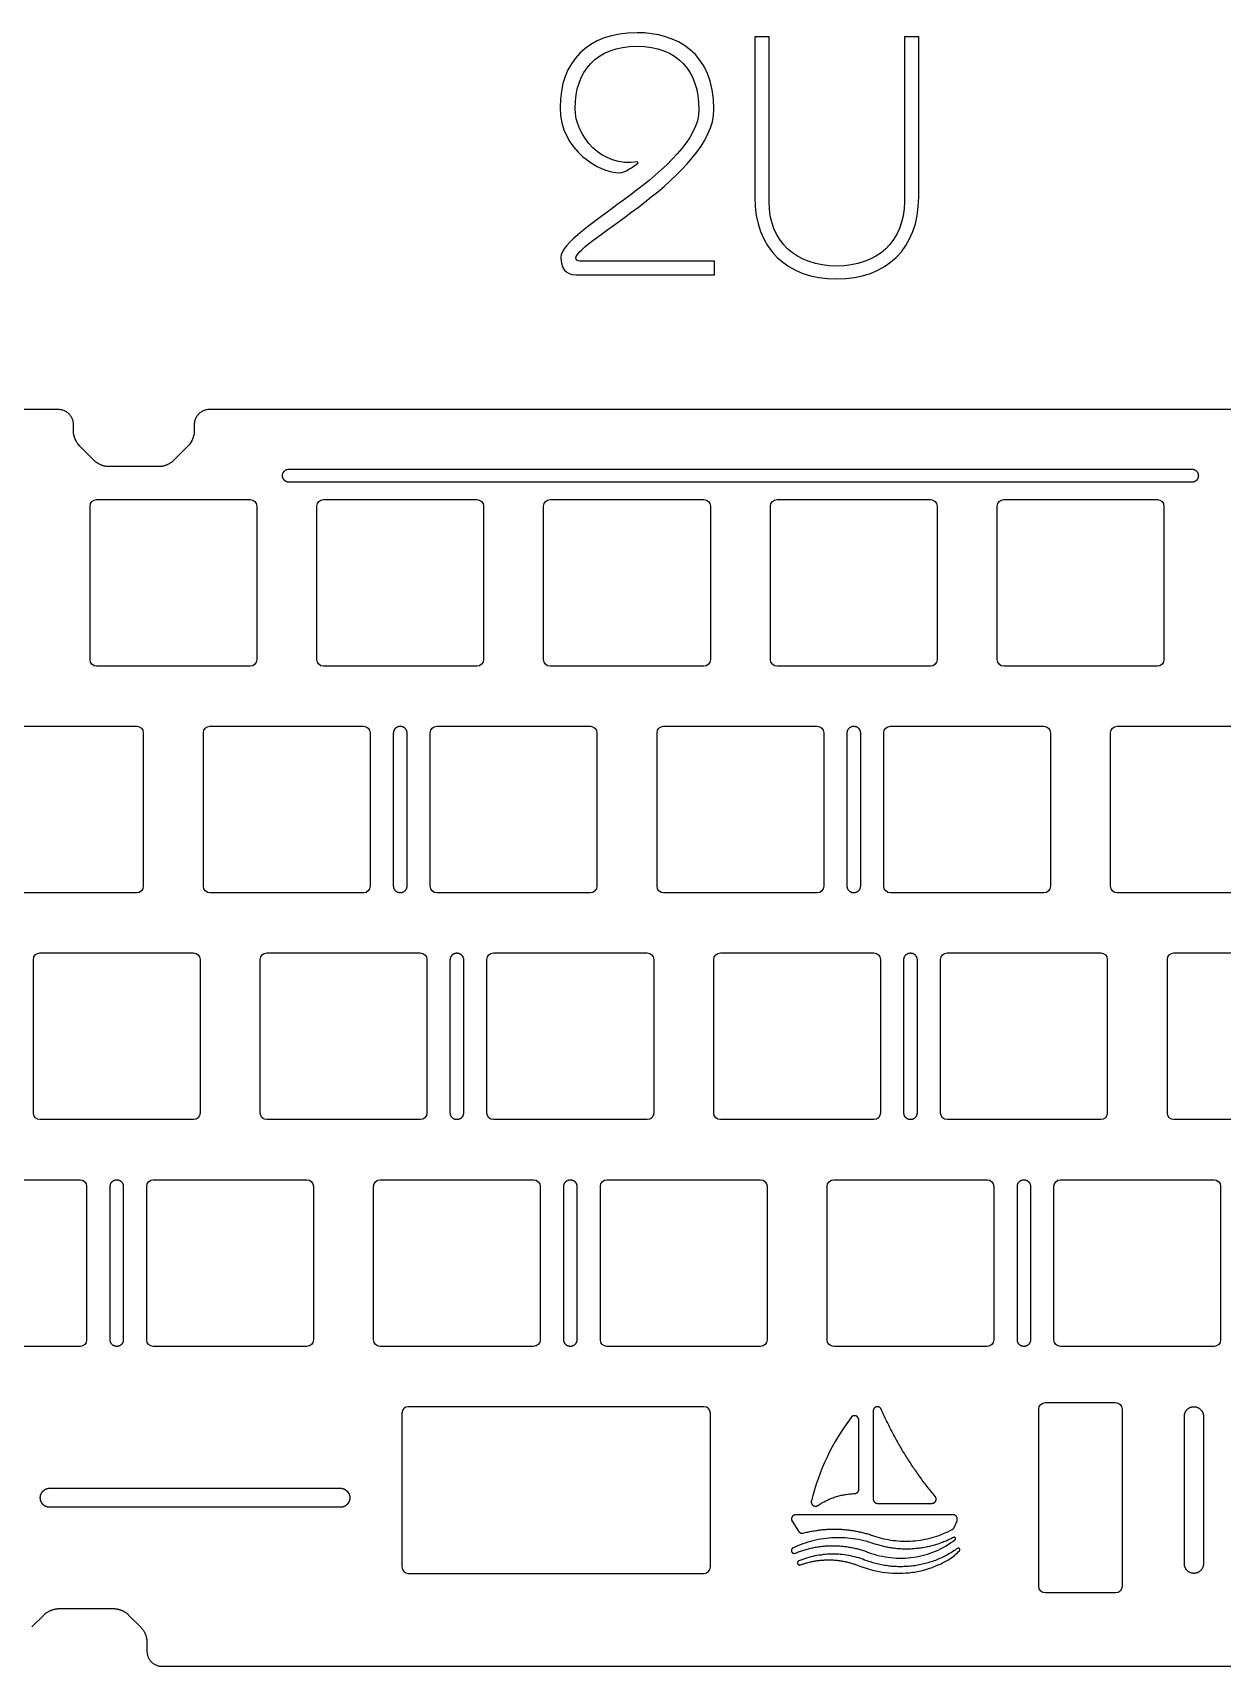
# Model space of a CAD drawing. Header units: millimetres. Extents: x 39 to 354, y -90 to 47.
# Drawn here: x 136.9 to 236.8, y -90.2 to 47.1 of the extents above; entities that cross this region are included whole.
import ezdxf

# ---------------------------------------------------------------- set-up
doc = ezdxf.new("R2010")
doc.units = ezdxf.units.MM
doc.header["$MEASUREMENT"] = 0
doc.layers.add('定位板', color=7, linetype='Continuous', true_color=0x7efae9)

msp = doc.modelspace()

# ---------------------------------------------------------------- linework, layer by layer
at = {"layer": '定位板'}
for p, q in [((198.71, 46.72), (197.51, 46.72)), ((197.51, 46.72), (197.51, 33.26)), ((198.71, 32.89), (198.71, 46.72)), ((194.13, 27.86), (182.82, 27.86)), ((194.13, 26.72), (194.13, 27.86)), ((182.48, 26.72), (194.13, 26.72)), ((139.01, 15.41, -243.22), (52.97, 15.41, -243.22)), ((240.9, 15.41, -243.22), (151.71, 15.41, -243.22)), ((140.29, 13.62, -243.22), (140.29, 14.13, -243.22)), ((150.43, 14.13, -243.22), (150.43, 13.62, -243.22)), ((142.02, 11.14, -243.22), (140.82, 12.33, -243.22)), ((149.9, 12.33, -243.22), (148.7, 11.14, -243.22)), ((147.41, 10.61, -243.22), (143.31, 10.61, -243.22)), ((158.39, 10.4, -243.22), (234.22, 10.4, -243.22)), ((234.22, 9.3, -243.22), (158.39, 9.3, -243.22)), ((141.68, -5.6, -243.22), (141.68, 7.3, -243.22)), ((142.23, 7.85, -243.22), (155.13, 7.85, -243.22)), ((155.68, 7.3, -243.22), (155.68, -5.6, -243.22)), ((160.73, -5.6, -243.22), (160.73, 7.3, -243.22)), ((161.28, 7.85, -243.22), (174.18, 7.85, -243.22)), ((174.73, 7.3, -243.22), (174.73, -5.6, -243.22)), ((179.78, -5.6, -243.22), (179.78, 7.3, -243.22)), ((180.33, 7.85, -243.22), (193.23, 7.85, -243.22)), ((193.78, 7.3, -243.22), (193.78, -5.6, -243.22)), ((198.83, -5.6, -243.22), (198.83, 7.3, -243.22)), ((199.38, 7.85, -243.22), (212.28, 7.85, -243.22)), ((212.83, 7.3, -243.22), (212.83, -5.6, -243.22)), ((217.88, -5.6, -243.22), (217.88, 7.3, -243.22)), ((218.43, 7.85, -243.22), (231.33, 7.85, -243.22)), ((231.88, 7.3, -243.22), (231.88, -5.6, -243.22)), ((155.13, -6.15, -243.22), (142.23, -6.15, -243.22)), ((174.18, -6.15, -243.22), (161.28, -6.15, -243.22)), ((193.23, -6.15, -243.22), (180.33, -6.15, -243.22)), ((212.28, -6.15, -243.22), (199.38, -6.15, -243.22)), ((231.33, -6.15, -243.22), (218.43, -6.15, -243.22)), ((132.7, -11.19, -243.22), (145.6, -11.19, -243.22)), ((146.15, -11.74, -243.22), (146.15, -24.64, -243.22)), ((151.2, -24.64, -243.22), (151.2, -11.74, -243.22)), ((151.75, -11.19, -243.22), (164.65, -11.19, -243.22)), ((165.2, -11.74, -243.22), (165.2, -24.64, -243.22)), ((167.18, -24.64, -243.22), (167.18, -11.74, -243.22)), ((168.28, -11.74, -243.22), (168.28, -24.64, -243.22)), ((170.25, -24.64, -243.22), (170.25, -11.74, -243.22)), ((170.8, -11.19, -243.22), (183.7, -11.19, -243.22)), ((184.25, -11.74, -243.22), (184.25, -24.64, -243.22)), ((189.3, -24.64, -243.22), (189.3, -11.74, -243.22)), ((189.85, -11.19, -243.22), (202.75, -11.19, -243.22)), ((203.3, -11.74, -243.22), (203.3, -24.64, -243.22)), ((205.28, -24.64, -243.22), (205.28, -11.74, -243.22)), ((206.38, -11.74, -243.22), (206.38, -24.64, -243.22)), ((208.35, -24.64, -243.22), (208.35, -11.74, -243.22)), ((208.9, -11.19, -243.22), (221.8, -11.19, -243.22)), ((222.35, -11.74, -243.22), (222.35, -24.64, -243.22)), ((227.4, -24.64, -243.22), (227.4, -11.74, -243.22)), ((227.95, -11.19, -243.22), (240.85, -11.19, -243.22)), ((145.6, -25.19, -243.22), (132.7, -25.19, -243.22)), ((164.65, -25.19, -243.22), (151.75, -25.19, -243.22)), ((183.7, -25.19, -243.22), (170.8, -25.19, -243.22)), ((202.75, -25.19, -243.22), (189.85, -25.19, -243.22)), ((221.8, -25.19, -243.22), (208.9, -25.19, -243.22)), ((240.85, -25.19, -243.22), (227.95, -25.19, -243.22)), ((136.92, -43.69, -243.22), (136.92, -30.79, -243.22)), ((137.47, -30.24, -243.22), (150.37, -30.24, -243.22)), ((150.92, -30.79, -243.22), (150.92, -43.69, -243.22)), ((155.97, -43.69, -243.22), (155.97, -30.79, -243.22)), ((156.52, -30.24, -243.22), (169.42, -30.24, -243.22)), ((169.97, -30.79, -243.22), (169.97, -43.69, -243.22)), ((171.94, -43.69, -243.22), (171.94, -30.79, -243.22)), ((173.04, -30.79, -243.22), (173.04, -43.69, -243.22)), ((175.02, -43.69, -243.22), (175.02, -30.79, -243.22)), ((175.57, -30.24, -243.22), (188.47, -30.24, -243.22)), ((189.02, -30.79, -243.22), (189.02, -43.69, -243.22)), ((194.07, -43.69, -243.22), (194.07, -30.79, -243.22)), ((194.62, -30.24, -243.22), (207.52, -30.24, -243.22)), ((208.07, -30.79, -243.22), (208.07, -43.69, -243.22)), ((210.04, -43.69, -243.22), (210.04, -30.79, -243.22)), ((211.14, -30.79, -243.22), (211.14, -43.69, -243.22)), ((213.12, -43.69, -243.22), (213.12, -30.79, -243.22)), ((213.67, -30.24, -243.22), (226.57, -30.24, -243.22)), ((227.12, -30.79, -243.22), (227.12, -43.69, -243.22)), ((232.17, -43.69, -243.22), (232.17, -30.79, -243.22)), ((232.72, -30.24, -243.22), (245.62, -30.24, -243.22)), ((150.37, -44.24, -243.22), (137.47, -44.24, -243.22)), ((169.42, -44.24, -243.22), (156.52, -44.24, -243.22)), ((188.47, -44.24, -243.22), (175.57, -44.24, -243.22)), ((207.52, -44.24, -243.22), (194.62, -44.24, -243.22)), ((226.57, -44.24, -243.22), (213.67, -44.24, -243.22)), ((245.62, -44.24, -243.22), (232.72, -44.24, -243.22)), ((127.94, -49.29, -243.22), (140.84, -49.29, -243.22)), ((146.99, -49.29, -243.22), (159.89, -49.29, -243.22)), ((166.04, -49.29, -243.22), (178.94, -49.29, -243.22)), ((185.09, -49.29, -243.22), (197.99, -49.29, -243.22)), ((204.14, -49.29, -243.22), (217.04, -49.29, -243.22)), ((223.19, -49.29, -243.22), (236.09, -49.29, -243.22)), ((141.39, -49.84, -243.22), (141.39, -62.74, -243.22)), ((143.37, -62.74, -243.22), (143.37, -49.84, -243.22)), ((144.47, -49.84, -243.22), (144.47, -62.74, -243.22)), ((146.44, -62.74, -243.22), (146.44, -49.84, -243.22)), ((160.44, -49.84, -243.22), (160.44, -62.74, -243.22)), ((165.49, -62.74, -243.22), (165.49, -49.84, -243.22)), ((179.49, -49.84, -243.22), (179.49, -62.74, -243.22)), ((181.47, -62.74, -243.22), (181.47, -49.84, -243.22)), ((182.57, -49.84, -243.22), (182.57, -62.74, -243.22)), ((184.54, -62.74, -243.22), (184.54, -49.84, -243.22)), ((198.54, -49.84, -243.22), (198.54, -62.74, -243.22)), ((203.59, -62.74, -243.22), (203.59, -49.84, -243.22)), ((217.59, -49.84, -243.22), (217.59, -62.74, -243.22)), ((219.57, -62.74, -243.22), (219.57, -49.84, -243.22)), ((220.67, -49.84, -243.22), (220.67, -62.74, -243.22)), ((222.64, -62.74, -243.22), (222.64, -49.84, -243.22)), ((236.64, -49.84, -243.22), (236.64, -62.74, -243.22)), ((140.84, -63.29, -243.22), (127.94, -63.29, -243.22)), ((159.89, -63.29, -243.22), (146.99, -63.29, -243.22)), ((178.94, -63.29, -243.22), (166.04, -63.29, -243.22)), ((197.99, -63.29, -243.22), (185.09, -63.29, -243.22)), ((217.04, -63.29, -243.22), (204.14, -63.29, -243.22)), ((236.09, -63.29, -243.22), (223.19, -63.29, -243.22)), ((193.23, -68.35, -243.22), (168.42, -68.35, -243.22)), ((221.37, -83.45, -243.22), (221.37, -68.55, -243.22)), ((221.92, -68, -243.22), (227.82, -68, -243.22)), ((228.37, -68.55, -243.22), (228.37, -83.45, -243.22)), ((167.87, -68.9, -243.22), (167.87, -81.8, -243.22)), ((193.78, -81.8, -243.22), (193.78, -68.9, -243.22)), ((207.46, -68.71, -243.22), (207.46, -76.12, -243.22)), ((233.6, -81.55, -243.22), (233.6, -69.15, -243.22)), ((235.2, -69.15, -243.22), (235.2, -81.55, -243.22)), ((138.3, -75.2, -243.22), (162.7, -75.2, -243.22)), ((162.7, -76.8, -243.22), (138.3, -76.8, -243.22)), ((207.81, -76.47, -243.22), (212.4, -76.47, -243.22)), ((214.17, -77.43, -243.22), (200.95, -77.43, -243.22)), ((168.42, -82.35, -243.22), (193.23, -82.35, -243.22)), ((227.82, -84, -243.22), (221.92, -84, -243.22)), ((136.8, -86.85, -243.22), (137.8, -85.85, -243.22)), ((139.11, -85.31, -243.22), (143.61, -85.31, -243.22)), ((144.92, -85.85, -243.22), (145.92, -86.85, -243.22)), ((146.46, -88.16, -243.22), (146.46, -88.91, -243.22)), ((147.71, -90.16, -243.22), (244.9, -90.16, -243.22))]:
    msp.add_line(p, q, dxfattribs=at)
for points in [[(206.25, -75.29), (206.25, -69.46), (206.25, -69.46), (206.25, -69.45), (206.24, -69.44), (206.24, -69.44), (206.24, -69.43), (206.24, -69.42), (206.24, -69.42), (206.24, -69.41), (206.24, -69.4), (206.24, -69.4), (206.24, -69.39), (206.24, -69.38), (206.23, -69.38), (206.23, -69.37), (206.23, -69.36), (206.23, -69.36), (206.23, -69.35), (206.22, -69.34), (206.22, -69.34), (206.22, -69.33), (206.22, -69.32), (206.21, -69.32), (206.21, -69.31), (206.21, -69.3), (206.2, -69.3), (206.2, -69.29), (206.2, -69.29), (206.19, -69.28), (206.19, -69.27), (206.19, -69.27), (206.18, -69.26), (206.18, -69.26), (206.17, -69.25), (206.17, -69.24), (206.17, -69.24), (206.16, -69.23), (206.16, -69.23), (206.15, -69.22), (206.15, -69.22), (206.14, -69.21), (206.14, -69.21), (206.13, -69.2), (206.13, -69.2), (206.12, -69.19), (206.12, -69.19), (206.11, -69.18), (206.1, -69.18), (206.1, -69.18), (206.09, -69.17), (206.09, -69.17), (206.08, -69.16), (206.08, -69.16), (206.07, -69.16), (206.06, -69.15), (206.06, -69.15), (206.05, -69.15), (206.05, -69.14), (206.04, -69.14), (206.03, -69.14), (206.03, -69.14), (206.02, -69.13), (206.02, -69.13), (206.01, -69.13), (206, -69.13), (206, -69.12), (205.99, -69.12), (205.99, -69.12), (205.98, -69.12), (205.97, -69.12), (205.97, -69.12), (205.96, -69.11), (205.95, -69.11), (205.95, -69.11), (205.94, -69.11), (205.93, -69.11), (205.93, -69.11), (205.92, -69.11), (205.91, -69.11), (205.9, -69.11), (205.9, -69.11), (205.89, -69.11), (205.88, -69.11), (205.88, -69.11), (205.87, -69.11), (205.86, -69.11), (205.86, -69.11), (205.85, -69.11), (205.84, -69.11), (205.83, -69.11), (205.83, -69.11), (205.82, -69.12), (205.81, -69.12), (205.81, -69.12), (205.8, -69.12), (205.79, -69.12), (205.79, -69.12), (205.78, -69.13), (205.77, -69.13), (205.77, -69.13), (205.76, -69.13), (205.75, -69.14), (205.75, -69.14), (205.74, -69.14), (205.73, -69.14), (205.73, -69.15), (205.72, -69.15), (205.71, -69.15), (205.71, -69.16), (205.7, -69.16), (205.7, -69.17), (205.69, -69.17), (205.69, -69.17), (205.68, -69.18), (205.67, -69.18), (205.67, -69.19), (205.66, -69.19), (205.66, -69.2), (205.65, -69.2), (205.65, -69.2), (205.64, -69.21), (205.64, -69.21), (205.63, -69.22), (205.63, -69.22), (205.62, -69.23), (205.62, -69.23), (205.62, -69.24), (205.61, -69.24), (205.61, -69.25), (205.32, -69.64), (205.04, -70.04), (204.77, -70.45), (204.51, -70.86), (204.26, -71.28), (204.02, -71.71), (203.79, -72.15), (203.58, -72.59), (203.37, -73.03), (203.18, -73.48), (203, -73.94), (202.83, -74.4), (202.67, -74.86), (202.52, -75.33), (202.39, -75.8), (202.27, -76.27), (202.26, -76.27), (202.26, -76.28), (202.26, -76.29), (202.26, -76.29), (202.26, -76.3), (202.26, -76.3), (202.26, -76.31), (202.26, -76.32), (202.26, -76.32), (202.26, -76.33), (202.26, -76.34), (202.26, -76.34), (202.26, -76.35), (202.26, -76.36), (202.26, -76.36), (202.26, -76.37), (202.26, -76.38), (202.26, -76.38), (202.26, -76.39), (202.26, -76.4), (202.26, -76.4), (202.26, -76.41), (202.26, -76.42), (202.26, -76.42), (202.27, -76.43), (202.27, -76.44), (202.27, -76.44), (202.27, -76.45), (202.27, -76.46), (202.27, -76.46), (202.28, -76.47), (202.28, -76.48), (202.28, -76.48), (202.28, -76.49), (202.29, -76.5), (202.29, -76.5), (202.29, -76.51), (202.3, -76.51), (202.3, -76.52), (202.3, -76.53), (202.31, -76.53), (202.31, -76.54), (202.31, -76.54), (202.32, -76.55), (202.32, -76.56), (202.32, -76.56), (202.33, -76.57), (202.33, -76.57), (202.34, -76.58), (202.34, -76.58), (202.35, -76.59), (202.35, -76.59), (202.35, -76.6), (202.36, -76.6), (202.36, -76.61), (202.37, -76.61), (202.37, -76.61), (202.38, -76.62), (202.38, -76.62), (202.39, -76.63), (202.39, -76.63), (202.4, -76.64), (202.4, -76.64), (202.41, -76.64), (202.41, -76.65), (202.42, -76.65), (202.42, -76.65), (202.43, -76.66), (202.44, -76.66), (202.44, -76.66), (202.45, -76.67), (202.45, -76.67), (202.46, -76.67), (202.46, -76.67), (202.47, -76.68), (202.48, -76.68), (202.48, -76.68), (202.49, -76.68), (202.5, -76.69), (202.5, -76.69), (202.51, -76.69), (202.51, -76.69), (202.52, -76.69), (202.53, -76.7), (202.53, -76.7), (202.54, -76.7), (202.55, -76.7), (202.55, -76.7), (202.56, -76.7), (202.57, -76.7), (202.57, -76.7), (202.58, -76.7), (202.59, -76.71), (202.6, -76.71), (202.6, -76.71), (202.61, -76.71), (202.62, -76.71), (202.62, -76.71), (202.63, -76.71), (202.64, -76.71), (202.64, -76.7), (202.65, -76.7), (202.66, -76.7), (202.66, -76.7), (202.67, -76.7), (202.68, -76.7), (202.68, -76.7), (202.69, -76.7), (202.7, -76.7), (202.7, -76.69), (202.71, -76.69), (202.72, -76.69), (202.72, -76.69), (202.73, -76.69), (202.74, -76.68), (202.74, -76.68), (202.75, -76.68), (202.75, -76.68), (202.76, -76.67), (202.77, -76.67), (202.77, -76.67), (202.78, -76.66), (202.78, -76.66), (202.79, -76.66), (202.79, -76.66), (202.8, -76.65), (202.8, -76.65), (202.81, -76.65)], [(200.65, -77.98), (201.19, -78.81)], [(207.76, -79.29), (207.95, -79.34), (208.14, -79.39), (208.34, -79.44), (208.54, -79.48), (208.73, -79.52), (208.94, -79.55), (209.14, -79.58), (209.34, -79.6), (209.54, -79.62), (209.75, -79.64), (209.95, -79.64), (210.16, -79.65), (210.37, -79.65), (210.57, -79.64), (210.78, -79.63), (210.99, -79.61), (211.19, -79.59), (211.4, -79.56), (211.6, -79.53), (211.8, -79.49), (212.01, -79.45), (212.21, -79.4), (212.41, -79.35), (212.6, -79.29), (212.8, -79.23), (212.99, -79.16), (213.18, -79.09), (213.37, -79.01), (213.56, -78.93), (213.74, -78.85), (213.92, -78.76), (214.1, -78.67), (214.1, -78.67), (214.11, -78.66), (214.12, -78.66), (214.12, -78.65), (214.13, -78.65), (214.13, -78.65), (214.14, -78.64), (214.15, -78.64), (214.15, -78.63), (214.16, -78.63), (214.16, -78.62), (214.17, -78.62), (214.17, -78.61), (214.18, -78.61), (214.19, -78.6), (214.19, -78.6), (214.2, -78.59), (214.2, -78.59), (214.21, -78.58), (214.21, -78.57), (214.21, -78.57), (214.22, -78.56), (214.22, -78.56), (214.23, -78.55), (214.23, -78.54), (214.24, -78.54), (214.24, -78.53), (214.24, -78.52), (214.25, -78.52), (214.25, -78.51), (214.25, -78.5), (214.26, -78.5), (214.5, -77.93)], [(207.76, -79.94), (207.72, -79.93), (207.51, -79.86), (207.3, -79.79), (207.09, -79.72), (206.88, -79.66), (206.66, -79.61), (206.44, -79.56), (206.22, -79.51), (206, -79.47), (205.78, -79.44), (205.55, -79.41), (205.33, -79.39), (205.1, -79.37), (204.87, -79.36), (204.65, -79.36), (204.42, -79.36), (204.19, -79.36), (203.97, -79.38), (203.74, -79.39), (203.51, -79.42), (203.29, -79.45), (203.06, -79.48), (202.84, -79.52), (202.62, -79.57), (202.4, -79.62), (202.18, -79.68), (201.97, -79.74), (201.75, -79.81), (201.54, -79.88), (201.33, -79.96), (201.13, -80.04), (200.93, -80.13), (200.73, -80.22), (200.72, -80.22), (200.72, -80.22), (200.71, -80.23), (200.71, -80.23), (200.7, -80.23), (200.7, -80.23), (200.7, -80.24), (200.69, -80.24), (200.69, -80.24), (200.68, -80.25), (200.68, -80.25), (200.67, -80.25), (200.67, -80.26), (200.66, -80.26), (200.66, -80.27), (200.66, -80.27), (200.65, -80.27), (200.65, -80.28), (200.64, -80.28), (200.64, -80.29), (200.64, -80.29), (200.63, -80.3), (200.63, -80.3), (200.63, -80.31), (200.62, -80.31), (200.62, -80.32), (200.62, -80.32), (200.62, -80.33), (200.61, -80.33), (200.61, -80.34), (200.61, -80.34), (200.61, -80.35), (200.6, -80.36), (200.6, -80.36), (200.6, -80.37), (200.6, -80.37), (200.6, -80.38), (200.6, -80.39), (200.6, -80.39), (200.59, -80.4), (200.59, -80.4), (200.59, -80.41), (200.59, -80.41), (200.59, -80.42), (200.59, -80.43), (200.59, -80.43), (200.59, -80.44), (200.59, -80.44), (200.59, -80.45), (200.59, -80.46), (200.59, -80.46), (200.59, -80.47), (200.59, -80.47), (200.6, -80.48), (200.6, -80.48), (200.6, -80.49), (200.6, -80.49), (200.6, -80.5), (200.6, -80.5), (200.6, -80.51), (200.61, -80.51), (200.61, -80.52), (200.61, -80.52), (200.61, -80.53), (200.61, -80.53), (200.62, -80.54), (200.62, -80.54), (200.62, -80.55), (200.62, -80.55), (200.63, -80.56), (200.63, -80.56), (200.63, -80.57), (200.64, -80.57), (200.64, -80.58), (200.64, -80.58), (200.65, -80.58), (200.65, -80.59), (200.65, -80.59), (200.66, -80.6), (200.66, -80.6), (200.67, -80.61), (200.67, -80.61), (200.67, -80.61), (200.68, -80.62), (200.68, -80.62), (200.69, -80.62), (200.69, -80.63), (200.7, -80.63), (200.7, -80.63), (200.71, -80.64), (200.71, -80.64), (200.72, -80.64), (200.72, -80.65), (200.73, -80.65), (200.73, -80.65), (200.74, -80.65), (200.75, -80.66), (200.75, -80.66), (200.76, -80.66), (200.76, -80.66), (200.77, -80.66), (200.77, -80.66), (200.78, -80.67), (200.79, -80.67), (200.79, -80.67), (200.8, -80.67), (200.8, -80.67), (200.81, -80.67), (200.82, -80.67), (200.82, -80.67), (200.83, -80.67), (200.83, -80.67), (200.84, -80.67), (200.85, -80.67), (200.85, -80.67), (200.86, -80.67), (200.86, -80.67), (200.87, -80.67), (200.87, -80.67), (200.88, -80.67), (200.88, -80.66), (200.89, -80.66), (200.89, -80.66), (200.9, -80.66), (200.9, -80.66), (200.91, -80.66), (200.91, -80.66), (200.92, -80.65)], [(206.99, -80.56), (207.07, -80.59), (207.3, -80.67), (207.53, -80.74), (207.77, -80.81), (208, -80.87), (208.24, -80.92), (208.48, -80.96), (208.71, -81), (208.95, -81.03), (209.19, -81.05), (209.43, -81.07), (209.67, -81.08), (209.91, -81.08), (210.15, -81.07), (210.39, -81.05), (210.63, -81.03), (210.87, -81), (211.1, -80.96), (211.34, -80.92), (211.57, -80.86), (211.8, -80.8), (212.03, -80.73), (212.25, -80.66), (212.47, -80.58), (212.69, -80.49), (212.91, -80.39), (213.12, -80.28), (213.34, -80.17), (213.54, -80.06), (213.75, -79.93), (213.95, -79.8), (214.14, -79.67), (214.33, -79.53), (214.34, -79.52), (214.34, -79.52), (214.34, -79.52), (214.34, -79.52), (214.34, -79.52), (214.34, -79.52), (214.35, -79.51), (214.35, -79.51), (214.35, -79.51), (214.35, -79.51), (214.35, -79.51), (214.35, -79.5), (214.36, -79.5), (214.36, -79.5), (214.36, -79.5), (214.36, -79.5), (214.36, -79.49), (214.36, -79.49), (214.36, -79.49), (214.37, -79.49), (214.37, -79.48), (214.37, -79.48), (214.37, -79.48), (214.37, -79.48), (214.37, -79.47), (214.37, -79.47), (214.37, -79.47), (214.37, -79.47), (214.37, -79.46), (214.38, -79.46), (214.38, -79.46), (214.38, -79.46), (214.38, -79.45), (214.38, -79.45), (214.38, -79.45), (214.38, -79.44), (214.38, -79.44), (214.38, -79.44), (214.38, -79.44), (214.38, -79.43), (214.38, -79.43), (214.38, -79.43), (214.38, -79.43), (214.38, -79.42), (214.38, -79.42), (214.38, -79.42), (214.38, -79.41), (214.38, -79.41), (214.38, -79.41), (214.37, -79.41), (214.37, -79.4), (214.37, -79.4), (214.37, -79.4), (214.37, -79.4), (214.37, -79.39), (214.37, -79.39), (214.37, -79.39), (214.37, -79.39), (214.37, -79.38), (214.37, -79.38), (214.36, -79.38), (214.36, -79.38), (214.36, -79.38), (214.36, -79.37), (214.36, -79.37), (214.36, -79.37), (214.36, -79.37), (214.35, -79.37), (214.35, -79.36), (214.35, -79.36), (214.35, -79.36), (214.35, -79.36), (214.35, -79.36), (214.34, -79.35), (214.34, -79.35), (214.34, -79.35), (214.34, -79.35), (214.34, -79.35), (214.33, -79.35), (214.33, -79.34), (214.33, -79.34), (214.33, -79.34), (214.33, -79.34), (214.32, -79.34), (214.32, -79.34), (214.32, -79.34), (214.32, -79.33), (214.31, -79.33), (214.31, -79.33), (214.31, -79.33), (214.31, -79.33), (214.3, -79.33), (214.3, -79.33), (214.3, -79.33), (214.3, -79.33), (214.29, -79.33), (214.29, -79.32), (214.29, -79.32), (214.29, -79.32), (214.28, -79.32), (214.28, -79.32), (214.28, -79.32), (214.27, -79.32), (214.27, -79.32), (214.27, -79.32), (214.27, -79.32), (214.26, -79.32), (214.26, -79.32), (214.26, -79.32), (214.26, -79.32), (214.25, -79.32), (214.25, -79.32), (214.25, -79.32), (214.24, -79.32), (214.24, -79.32), (214.24, -79.32), (214.24, -79.32), (214.23, -79.33), (214.23, -79.33), (214.23, -79.33), (214.23, -79.33), (214.22, -79.33), (214.22, -79.33), (214.22, -79.33), (214.22, -79.33), (214.22, -79.33), (214.21, -79.33), (214.21, -79.33)], [(206.85, -81.26), (206.74, -81.23), (206.58, -81.17), (206.41, -81.11), (206.25, -81.06), (206.08, -81.01), (205.91, -80.97), (205.74, -80.93), (205.56, -80.89), (205.39, -80.86), (205.21, -80.83), (205.04, -80.8), (204.86, -80.78), (204.68, -80.76), (204.51, -80.75), (204.33, -80.74), (204.15, -80.74), (203.97, -80.74), (203.79, -80.75), (203.61, -80.75), (203.43, -80.77), (203.26, -80.78), (203.08, -80.81), (202.9, -80.83), (202.73, -80.86), (202.55, -80.89), (202.38, -80.93), (202.21, -80.97), (202.04, -81.02), (201.87, -81.07), (201.7, -81.12), (201.54, -81.18), (201.37, -81.24), (201.21, -81.3), (201.21, -81.3), (201.2, -81.3), (201.2, -81.31), (201.2, -81.31), (201.19, -81.31), (201.19, -81.31), (201.19, -81.31), (201.18, -81.32), (201.18, -81.32), (201.18, -81.32), (201.17, -81.32), (201.17, -81.33), (201.17, -81.33), (201.16, -81.33), (201.16, -81.33), (201.16, -81.34), (201.15, -81.34), (201.15, -81.34), (201.15, -81.35), (201.14, -81.35), (201.14, -81.35), (201.14, -81.36), (201.13, -81.36), (201.13, -81.36), (201.13, -81.37), (201.13, -81.37), (201.12, -81.38), (201.12, -81.38), (201.12, -81.38), (201.12, -81.39), (201.12, -81.39), (201.11, -81.4), (201.11, -81.4), (201.11, -81.4), (201.11, -81.41), (201.11, -81.41), (201.11, -81.42), (201.11, -81.42), (201.1, -81.43), (201.1, -81.43), (201.1, -81.44), (201.1, -81.44), (201.1, -81.44), (201.1, -81.45), (201.1, -81.45), (201.1, -81.46), (201.1, -81.46), (201.1, -81.47), (201.1, -81.47), (201.1, -81.48), (201.1, -81.48), (201.1, -81.48), (201.1, -81.49), (201.1, -81.49), (201.1, -81.5), (201.1, -81.5), (201.1, -81.5), (201.1, -81.51), (201.11, -81.51), (201.11, -81.52), (201.11, -81.52), (201.11, -81.52), (201.11, -81.53), (201.11, -81.53), (201.11, -81.54), (201.11, -81.54), (201.12, -81.54), (201.12, -81.55), (201.12, -81.55), (201.12, -81.55), (201.12, -81.56), (201.13, -81.56), (201.13, -81.56), (201.13, -81.57), (201.13, -81.57), (201.14, -81.57), (201.14, -81.58), (201.14, -81.58), (201.14, -81.59), (201.15, -81.59), (201.15, -81.59), (201.15, -81.59), (201.16, -81.6), (201.16, -81.6), (201.16, -81.6), (201.17, -81.61), (201.17, -81.61), (201.17, -81.61), (201.18, -81.61), (201.18, -81.62), (201.18, -81.62), (201.19, -81.62), (201.19, -81.62), (201.2, -81.63), (201.2, -81.63), (201.2, -81.63), (201.21, -81.63), (201.21, -81.63), (201.22, -81.64), (201.22, -81.64), (201.23, -81.64), (201.23, -81.64), (201.23, -81.64), (201.24, -81.64), (201.24, -81.64), (201.25, -81.64), (201.25, -81.64), (201.26, -81.65), (201.26, -81.65), (201.27, -81.65), (201.27, -81.65), (201.27, -81.65), (201.28, -81.65), (201.28, -81.65), (201.29, -81.65), (201.29, -81.65), (201.3, -81.65), (201.3, -81.65), (201.3, -81.64), (201.31, -81.64), (201.31, -81.64), (201.32, -81.64), (201.32, -81.64), (201.33, -81.64), (201.33, -81.64), (201.33, -81.64), (201.34, -81.64), (201.34, -81.64)], [(206.2, -81.69), (206.33, -81.74), (206.6, -81.83), (206.86, -81.92), (207.13, -82), (207.4, -82.07), (207.67, -82.13), (207.95, -82.19), (208.22, -82.24), (208.5, -82.27), (208.78, -82.3), (209.07, -82.33), (209.35, -82.34), (209.64, -82.34), (209.92, -82.34), (210.21, -82.32), (210.49, -82.3), (210.63, -82.28), (210.77, -82.26), (210.91, -82.24), (211.05, -82.22), (211.32, -82.16), (211.6, -82.1), (211.87, -82.02), (212.14, -81.94), (212.4, -81.85), (212.67, -81.75), (212.93, -81.64), (213.16, -81.54), (213.28, -81.48), (213.39, -81.42), (213.51, -81.36), (213.62, -81.3), (213.73, -81.23), (213.85, -81.16), (213.96, -81.09), (214.07, -81.01), (214.18, -80.93), (214.28, -80.84), (214.39, -80.75), (214.5, -80.65), (214.6, -80.55), (214.7, -80.45), (214.71, -80.45), (214.71, -80.44), (214.71, -80.44), (214.71, -80.44), (214.71, -80.44), (214.71, -80.43), (214.72, -80.43), (214.72, -80.43), (214.72, -80.43), (214.72, -80.43), (214.72, -80.42), (214.72, -80.42), (214.72, -80.42), (214.73, -80.41), (214.73, -80.41), (214.73, -80.41), (214.73, -80.41), (214.73, -80.4), (214.73, -80.4), (214.73, -80.4), (214.73, -80.4), (214.73, -80.39), (214.74, -80.39), (214.74, -80.39), (214.74, -80.38), (214.74, -80.38), (214.74, -80.38), (214.74, -80.37), (214.74, -80.37), (214.74, -80.37), (214.74, -80.37), (214.74, -80.36), (214.74, -80.36), (214.74, -80.36), (214.74, -80.35), (214.74, -80.35), (214.74, -80.35), (214.74, -80.34), (214.74, -80.34), (214.74, -80.34), (214.74, -80.34), (214.74, -80.33), (214.73, -80.33), (214.73, -80.33), (214.73, -80.32), (214.73, -80.32), (214.73, -80.32), (214.73, -80.32), (214.73, -80.31), (214.73, -80.31), (214.73, -80.31), (214.73, -80.3), (214.72, -80.3), (214.72, -80.3), (214.72, -80.3), (214.72, -80.29), (214.72, -80.29), (214.72, -80.29), (214.72, -80.29), (214.71, -80.29), (214.71, -80.28), (214.71, -80.28), (214.71, -80.28), (214.71, -80.28), (214.71, -80.27), (214.7, -80.27), (214.7, -80.27), (214.7, -80.27), (214.7, -80.27), (214.7, -80.26), (214.69, -80.26), (214.69, -80.26), (214.69, -80.26), (214.69, -80.26), (214.68, -80.26), (214.68, -80.25), (214.68, -80.25), (214.68, -80.25), (214.67, -80.25), (214.67, -80.25), (214.67, -80.25), (214.67, -80.25), (214.66, -80.24), (214.66, -80.24), (214.66, -80.24), (214.66, -80.24), (214.65, -80.24), (214.65, -80.24), (214.65, -80.24), (214.64, -80.24), (214.64, -80.24), (214.64, -80.24), (214.64, -80.24), (214.63, -80.23), (214.63, -80.23), (214.63, -80.23), (214.62, -80.23), (214.62, -80.23), (214.62, -80.23), (214.61, -80.23), (214.61, -80.23), (214.61, -80.23), (214.61, -80.23), (214.6, -80.23), (214.6, -80.23), (214.6, -80.23), (214.59, -80.23), (214.59, -80.23), (214.59, -80.24), (214.58, -80.24), (214.58, -80.24), (214.58, -80.24), (214.58, -80.24), (214.57, -80.24), (214.57, -80.24), (214.57, -80.24), (214.56, -80.24), (214.56, -80.24), (214.56, -80.24), (214.56, -80.25), (214.55, -80.25), (214.55, -80.25), (214.55, -80.25), (214.55, -80.25), (214.54, -80.25), (214.54, -80.25), (214.54, -80.26), (214.54, -80.26)]]:
    msp.add_lwpolyline(points, dxfattribs=at)
at = {"layer": '定位板', "extrusion": (0, 0, -1)}
for centre, start, end in [((-142.23, 7.3, 243.22), 0, 90), ((-155.13, 7.3, 243.22), 90, 180), ((-161.28, 7.3, 243.22), 0, 90), ((-174.18, 7.3, 243.22), 90, 180), ((-180.33, 7.3, 243.22), 0, 90), ((-193.23, 7.3, 243.22), 90, 180), ((-199.38, 7.3, 243.22), 0, 90), ((-212.28, 7.3, 243.22), 90, 180), ((-218.43, 7.3, 243.22), 0, 90), ((-231.33, 7.3, 243.22), 90, 180), ((-142.23, -5.6, 243.22), 270, 0), ((-155.13, -5.6, 243.22), 180, 270), ((-161.28, -5.6, 243.22), 270, 0), ((-174.18, -5.6, 243.22), 180, 270), ((-180.33, -5.6, 243.22), 270, 0), ((-193.23, -5.6, 243.22), 180, 270), ((-199.38, -5.6, 243.22), 270, 0), ((-212.28, -5.6, 243.22), 180, 270), ((-218.43, -5.6, 243.22), 270, 0), ((-231.33, -5.6, 243.22), 180, 270), ((-145.6, -11.74, 243.22), 90, 180), ((-151.75, -11.74, 243.22), 0, 90), ((-164.65, -11.74, 243.22), 90, 180), ((-170.8, -11.74, 243.22), 0, 90), ((-183.7, -11.74, 243.22), 90, 180), ((-189.85, -11.74, 243.22), 0, 90), ((-202.75, -11.74, 243.22), 90, 180), ((-208.9, -11.74, 243.22), 0, 90), ((-221.8, -11.74, 243.22), 90, 180), ((-227.95, -11.74, 243.22), 0, 90), ((-145.6, -24.64, 243.22), 180, 270), ((-151.75, -24.64, 243.22), 270, 0), ((-164.65, -24.64, 243.22), 180, 270), ((-170.8, -24.64, 243.22), 270, 0), ((-183.7, -24.64, 243.22), 180, 270), ((-189.85, -24.64, 243.22), 270, 0), ((-202.75, -24.64, 243.22), 180, 270), ((-208.9, -24.64, 243.22), 270, 0), ((-221.8, -24.64, 243.22), 180, 270), ((-227.95, -24.64, 243.22), 270, 0), ((-137.47, -30.79, 243.22), 0, 90), ((-150.37, -30.79, 243.22), 90, 180), ((-156.52, -30.79, 243.22), 0, 90), ((-169.42, -30.79, 243.22), 90, 180), ((-175.57, -30.79, 243.22), 0, 90), ((-188.47, -30.79, 243.22), 90, 180), ((-194.62, -30.79, 243.22), 0, 90), ((-207.52, -30.79, 243.22), 90, 180), ((-213.67, -30.79, 243.22), 0, 90), ((-226.57, -30.79, 243.22), 90, 180), ((-232.72, -30.79, 243.22), 0, 90), ((-137.47, -43.69, 243.22), 270, 0), ((-150.37, -43.69, 243.22), 180, 270), ((-156.52, -43.69, 243.22), 270, 0), ((-169.42, -43.69, 243.22), 180, 270), ((-175.57, -43.69, 243.22), 270, 0), ((-188.47, -43.69, 243.22), 180, 270), ((-194.62, -43.69, 243.22), 270, 0), ((-207.52, -43.69, 243.22), 180, 270), ((-213.67, -43.69, 243.22), 270, 0), ((-226.57, -43.69, 243.22), 180, 270), ((-232.72, -43.69, 243.22), 270, 0), ((-140.84, -49.84, 243.22), 90, 180), ((-146.99, -49.84, 243.22), 0, 90), ((-159.89, -49.84, 243.22), 90, 180), ((-166.04, -49.84, 243.22), 0, 90), ((-178.94, -49.84, 243.22), 90, 180), ((-185.09, -49.84, 243.22), 0, 90), ((-197.99, -49.84, 243.22), 90, 180), ((-204.14, -49.84, 243.22), 0, 90), ((-217.04, -49.84, 243.22), 90, 180), ((-223.19, -49.84, 243.22), 0, 90), ((-236.09, -49.84, 243.22), 90, 180), ((-140.84, -62.74, 243.22), 180, 270), ((-146.99, -62.74, 243.22), 270, 0), ((-159.89, -62.74, 243.22), 180, 270), ((-166.04, -62.74, 243.22), 270, 0), ((-178.94, -62.74, 243.22), 180, 270), ((-185.09, -62.74, 243.22), 270, 0), ((-197.99, -62.74, 243.22), 180, 270), ((-204.14, -62.74, 243.22), 270, 0), ((-217.04, -62.74, 243.22), 180, 270), ((-223.19, -62.74, 243.22), 270, 0), ((-236.09, -62.74, 243.22), 180, 270), ((-221.92, -68.55, 243.22), 0, 90), ((-227.82, -68.55, 243.22), 90, 180), ((-221.92, -83.45, 243.22), 270, 0), ((-227.82, -83.45, 243.22), 180, 270)]:
    msp.add_arc(centre, 0.55, start, end, dxfattribs=at)
at = {"layer": '定位板'}
for centre, start, end in [((168.42, -68.9, -243.22), 90, 180), ((193.23, -68.9, -243.22), 0, 90), ((168.42, -81.8, -243.22), 180, 270), ((193.23, -81.8, -243.22), 270, 0)]:
    msp.add_arc(centre, 0.55, start, end, dxfattribs=at)
for points, knots in [([(182.82, 27.86), (182.62, 27.86), (182.48, 28.01), (182.48, 28.12), (182.48, 29.52), (194.08, 35.12), (194.08, 40.61), (194.08, 45.41), (190.93, 47.06), (187.62, 47.06), (183.45, 47.06), (181.16, 44.61), (181.16, 40.78), (181.16, 37.12), (184.53, 35.29), (186.16, 35.29), (186.59, 35.29), (187.28, 35.81), (187.71, 36.12)], [-14, -14, -14, -14, -13, -13, -13, -12, -12, -12, -11, -11, -11, -10, -10, -10, -9, -9, -9, -8, -8, -8, -8]), ([(187.65, 36.21), (184.65, 35.72), (182.42, 38.38), (182.42, 40.72), (182.42, 43.81), (184.19, 45.92), (187.62, 45.92), (191.05, 45.92), (192.82, 43.81), (192.82, 40.61), (192.82, 35.58), (181.22, 30.55), (181.22, 28.18), (181.22, 27.32), (181.65, 26.72), (182.48, 26.72)], [-7, -7, -7, -7, -6, -6, -6, -5, -5, -5, -4, -4, -4, -3, -3, -3, -2, -2, -2, -2]), ([(197.51, 33.26), (197.51, 28.92), (200.22, 26.38), (204.39, 26.38), (208.56, 26.38), (211.28, 28.92), (211.28, 33.26)], [-9, -9, -9, -9, -8, -8, -8, -7, -7, -7, -7]), ([(210.08, 32.89), (210.08, 29.52), (207.79, 27.46), (204.39, 27.46), (200.99, 27.46), (198.71, 29.52), (198.71, 32.89)], [-4, -4, -4, -4, -3, -3, -3, -2, -2, -2, -2]), ([(140.29, 14.13, -243.22), (140.29, 14.22, -243.22), (140.27, 14.4, -243.22), (140.19, 14.65, -243.22), (140.05, 14.89, -243.22), (139.9, 15.06, -243.22), (139.76, 15.17, -243.22), (139.6, 15.27, -243.22), (139.36, 15.37, -243.22), (139.14, 15.41, -243.22), (139.01, 15.41, -243.22)], [208.357445, 208.357445, 208.357445, 208.357445, 208.627994, 208.897414, 209.168434, 209.437992, 209.573365, 209.707483, 209.978162, 210.367594, 210.367594, 210.367594, 210.367594]), ([(151.71, 15.41, -243.22), (151.62, 15.41, -243.22), (151.44, 15.39, -243.22), (151.18, 15.3, -243.22), (150.95, 15.17, -243.22), (150.78, 15.01, -243.22), (150.67, 14.87, -243.22), (150.57, 14.72, -243.22), (150.46, 14.48, -243.22), (150.43, 14.26, -243.22), (150.43, 14.13, -243.22)], [192.924939, 192.924939, 192.924939, 192.924939, 193.195076, 193.464238, 193.734915, 194.004403, 194.139775, 194.273891, 194.544568, 194.935096, 194.935096, 194.935096, 194.935096])]:
    msp.add_open_spline(points, degree=3, knots=knots, dxfattribs=at)
for points, degree in [([(211.28, 46.72), (210.68, 46.72), (210.08, 46.72)], 2), ([(210.08, 46.72), (210.08, 39.81), (210.08, 32.89)], 2), ([(211.28, 33.26), (211.28, 39.99), (211.28, 46.72)], 2), ([(187.71, 36.12), (187.68, 36.16), (187.65, 36.21)], 2), ([(140.43, 12.93, -243.22), (140.34, 13.14, -243.22), (140.29, 13.38, -243.22), (140.29, 13.62, -243.22)], 3), ([(140.82, 12.33, -243.22), (140.65, 12.5, -243.22), (140.52, 12.71, -243.22), (140.43, 12.93, -243.22)], 3), ([(150.29, 12.93, -243.22), (150.2, 12.71, -243.22), (150.07, 12.5, -243.22), (149.9, 12.33, -243.22)], 3), ([(150.43, 13.62, -243.22), (150.43, 13.38, -243.22), (150.38, 13.14, -243.22), (150.29, 12.93, -243.22)], 3)]:
    msp.add_open_spline(points, degree=degree, dxfattribs=at)
for points, weights in [([(143.31, 10.61, -243.22), (142.55, 10.61, -243.22), (142.02, 11.14, -243.22)], [1, 0.924007551812, 1]), ([(148.7, 11.14, -243.22), (148.17, 10.61, -243.22), (147.41, 10.61, -243.22)], [1, 0.924007565087, 1]), ([(212.67, -75.89, -243.22), (209.88, -72.56, -243.22), (208.14, -68.57, -243.22)], [1, 0.989756326955, 1]), ([(205.9, -75.65, -243.22), (206.25, -75.64, -243.22), (206.25, -75.29, -243.22)], [1, 0.717604515631, 1]), ([(202.81, -76.65, -243.22), (204.21, -75.7, -243.22), (205.9, -75.65, -243.22)], [1, 0.960395431114, 1]), ([(207.46, -76.12, -243.22), (207.46, -76.47, -243.22), (207.81, -76.47, -243.22)], [1, 0.707106781083, 1]), ([(201.19, -78.81, -243.22), (201.33, -79.03, -243.22), (201.58, -78.97, -243.22)], [1, 0.810548403257, 1]), ([(201.58, -78.97, -243.22), (204.72, -78.14, -243.22), (207.76, -79.29, -243.22)], [1, 0.952962577176, 1]), ([(214.21, -79.33, -243.22), (211.11, -80.97, -243.22), (207.76, -79.94, -243.22)], [1, 0.924779108268, 1]), ([(200.92, -80.65, -243.22), (203.94, -79.41, -243.22), (206.99, -80.56, -243.22)], [1, 0.930506471529, 1]), ([(214.54, -80.26, -243.22), (210.96, -82.82, -243.22), (206.85, -81.26, -243.22)], [1, 0.881615816886, 1]), ([(201.34, -81.64, -243.22), (203.78, -80.74, -243.22), (206.2, -81.69, -243.22)], [1, 0.93533800193, 1]), ([(137.8, -85.85, -243.22), (138.34, -85.31, -243.22), (139.11, -85.31, -243.22)], [1, 0.923879532511, 1]), ([(143.61, -85.31, -243.22), (144.38, -85.31, -243.22), (144.92, -85.85, -243.22)], [1, 0.923879532512, 1]), ([(145.92, -86.85, -243.22), (146.46, -87.39, -243.22), (146.46, -88.16, -243.22)], [1, 0.923879532511, 1]), ([(146.46, -88.91, -243.22), (146.46, -90.16, -243.22), (147.71, -90.16, -243.22)], [1, 0.707113333755, 1])]:
    msp.add_rational_spline(points, weights, degree=2, dxfattribs=at)
for points, weights, knots in [([(158.39, 9.3, -243.22), (158.17, 9.3, -243.22), (158.01, 9.46, -243.22), (157.84, 9.62, -243.22), (157.84, 9.85, -243.22), (157.84, 10.08, -243.22), (158.01, 10.24, -243.22), (158.17, 10.4, -243.22), (158.39, 10.4, -243.22)], [1, 0.923879294436, 1, 0.923879294436, 1, 0.923879294436, 1, 0.923879294436, 1], [230.941396, 230.941396, 230.941396, 231.373365, 231.373365, 231.805334, 231.805334, 232.237304, 232.237304, 232.669273, 232.669273, 232.669273]), ([(234.22, 10.4, -243.22), (234.45, 10.4, -243.22), (234.61, 10.24, -243.22), (234.77, 10.08, -243.22), (234.77, 9.85, -243.22), (234.77, 9.62, -243.22), (234.61, 9.46, -243.22), (234.45, 9.3, -243.22), (234.22, 9.3, -243.22)], [1, 0.923879294436, 1, 0.923879294436, 1, 0.923879294436, 1, 0.923879294436, 1], [153.384973, 153.384973, 153.384973, 153.816942, 153.816942, 154.248911, 154.248911, 154.68088, 154.68088, 155.112849, 155.112849, 155.112849]), ([(167.18, -11.74, -243.22), (167.18, -11.19, -243.22), (167.73, -11.19, -243.22), (168.28, -11.19, -243.22), (168.28, -11.74, -243.22)], [1, 0.707107191606, 1, 0.707107191606, 1], [27.527845, 27.527845, 27.527845, 28.391782, 28.391782, 29.255719, 29.255719, 29.255719]), ([(205.28, -11.74, -243.22), (205.28, -11.19, -243.22), (205.83, -11.19, -243.22), (206.38, -11.19, -243.22), (206.38, -11.74, -243.22)], [1, 0.707107191605, 1, 0.707107191605, 1], [27.527845, 27.527845, 27.527845, 28.391782, 28.391782, 29.255719, 29.255719, 29.255719]), ([(168.28, -24.64, -243.22), (168.28, -25.19, -243.22), (167.73, -25.19, -243.22), (167.18, -25.19, -243.22), (167.18, -24.64, -243.22)], [1, 0.707107191605, 1, 0.707107191605, 1], [12.899985, 12.899985, 12.899985, 13.763922, 13.763922, 14.62786, 14.62786, 14.62786]), ([(206.38, -24.64, -243.22), (206.38, -25.19, -243.22), (205.83, -25.19, -243.22), (205.28, -25.19, -243.22), (205.28, -24.64, -243.22)], [1, 0.707107191605, 1, 0.707107191605, 1], [12.899985, 12.899985, 12.899985, 13.763922, 13.763922, 14.62786, 14.62786, 14.62786]), ([(171.94, -30.79, -243.22), (171.94, -30.24, -243.22), (172.49, -30.24, -243.22), (173.04, -30.24, -243.22), (173.04, -30.79, -243.22)], [1, 0.707107191605, 1, 0.707107191605, 1], [42.155704, 42.155704, 42.155704, 43.019642, 43.019642, 43.883579, 43.883579, 43.883579]), ([(210.04, -30.79, -243.22), (210.04, -30.24, -243.22), (210.59, -30.24, -243.22), (211.14, -30.24, -243.22), (211.14, -30.79, -243.22)], [1, 0.707107191605, 1, 0.707107191605, 1], [42.155704, 42.155704, 42.155704, 43.019642, 43.019642, 43.883579, 43.883579, 43.883579]), ([(173.04, -43.69, -243.22), (173.04, -44.24, -243.22), (172.49, -44.24, -243.22), (171.94, -44.24, -243.22), (171.94, -43.69, -243.22)], [1, 0.707107191605, 1, 0.707107191605, 1], [27.527845, 27.527845, 27.527845, 28.391782, 28.391782, 29.255719, 29.255719, 29.255719]), ([(211.14, -43.69, -243.22), (211.14, -44.24, -243.22), (210.59, -44.24, -243.22), (210.04, -44.24, -243.22), (210.04, -43.69, -243.22)], [1, 0.707107191605, 1, 0.707107191605, 1], [27.527845, 27.527845, 27.527845, 28.391782, 28.391782, 29.255719, 29.255719, 29.255719]), ([(143.37, -49.84, -243.22), (143.37, -49.29, -243.22), (143.92, -49.29, -243.22), (144.47, -49.29, -243.22), (144.47, -49.84, -243.22)], [1, 0.707107191606, 1, 0.707107191606, 1], [42.155704, 42.155704, 42.155704, 43.019642, 43.019642, 43.883579, 43.883579, 43.883579]), ([(181.47, -49.84, -243.22), (181.47, -49.29, -243.22), (182.02, -49.29, -243.22), (182.57, -49.29, -243.22), (182.57, -49.84, -243.22)], [1, 0.707107191606, 1, 0.707107191606, 1], [27.527845, 27.527845, 27.527845, 28.391782, 28.391782, 29.255719, 29.255719, 29.255719]), ([(219.57, -49.84, -243.22), (219.57, -49.29, -243.22), (220.12, -49.29, -243.22), (220.67, -49.29, -243.22), (220.67, -49.84, -243.22)], [1, 0.707107191606, 1, 0.707107191606, 1], [42.155704, 42.155704, 42.155704, 43.019642, 43.019642, 43.883579, 43.883579, 43.883579]), ([(144.47, -62.74, -243.22), (144.47, -63.29, -243.22), (143.92, -63.29, -243.22), (143.37, -63.29, -243.22), (143.37, -62.74, -243.22)], [1, 0.707107191605, 1, 0.707107191605, 1], [27.527845, 27.527845, 27.527845, 28.391782, 28.391782, 29.255719, 29.255719, 29.255719]), ([(182.57, -62.74, -243.22), (182.57, -63.29, -243.22), (182.02, -63.29, -243.22), (181.47, -63.29, -243.22), (181.47, -62.74, -243.22)], [1, 0.707107191605, 1, 0.707107191605, 1], [12.899985, 12.899985, 12.899985, 13.763922, 13.763922, 14.62786, 14.62786, 14.62786]), ([(220.67, -62.74, -243.22), (220.67, -63.29, -243.22), (220.12, -63.29, -243.22), (219.57, -63.29, -243.22), (219.57, -62.74, -243.22)], [1, 0.707107191605, 1, 0.707107191605, 1], [27.527845, 27.527845, 27.527845, 28.391782, 28.391782, 29.255719, 29.255719, 29.255719]), ([(208.14, -68.57, -243.22), (208.02, -68.3, -243.22), (207.74, -68.36, -243.22), (207.46, -68.42, -243.22), (207.46, -68.71, -243.22)], [1, 0.775869008353, 1, 0.775869008353, 1], [21.9966751, 21.9966751, 21.9966751, 22.4812008, 22.4812008, 22.9657265, 22.9657265, 22.9657265]), ([(233.6, -69.15, -243.22), (233.6, -68.82, -243.22), (233.83, -68.59, -243.22), (234.07, -68.35, -243.22), (234.4, -68.35, -243.22), (234.73, -68.35, -243.22), (234.96, -68.59, -243.22), (235.2, -68.82, -243.22), (235.2, -69.15, -243.22)], [1, 0.923879456129, 1, 0.923879456129, 1, 0.923879456129, 1, 0.923879456129, 1], [27.31324, 27.31324, 27.31324, 27.941559, 27.941559, 28.569878, 28.569878, 29.198197, 29.198197, 29.826516, 29.826516, 29.826516]), ([(138.3, -76.8, -243.22), (137.97, -76.8, -243.22), (137.73, -76.57, -243.22), (137.5, -76.34, -243.22), (137.5, -76, -243.22), (137.5, -75.67, -243.22), (137.73, -75.44, -243.22), (137.97, -75.2, -243.22), (138.3, -75.2, -243.22)], [1, 0.923879420313, 1, 0.923879420313, 1, 0.923879420313, 1, 0.923879420313, 1], [51.313273, 51.313273, 51.313273, 51.941591, 51.941591, 52.56991, 52.56991, 53.198228, 53.198228, 53.826546, 53.826546, 53.826546]), ([(162.7, -75.2, -243.22), (163.03, -75.2, -243.22), (163.26, -75.44, -243.22), (163.5, -75.67, -243.22), (163.5, -76, -243.22), (163.5, -76.34, -243.22), (163.26, -76.57, -243.22), (163.03, -76.8, -243.22), (162.7, -76.8, -243.22)], [1, 0.92387923281, 1, 0.92387923281, 1, 0.92387923281, 1, 0.92387923281, 1], [78.226545, 78.226545, 78.226545, 78.854864, 78.854864, 79.483183, 79.483183, 80.111502, 80.111502, 80.739821, 80.739821, 80.739821]), ([(212.4, -76.47, -243.22), (212.62, -76.47, -243.22), (212.72, -76.27, -243.22), (212.82, -76.06, -243.22), (212.67, -75.89, -243.22)], [1, 0.843505181218, 1, 0.843505181218, 1], [35.5165563, 35.5165563, 35.5165563, 35.9189783, 35.9189783, 36.3214003, 36.3214003, 36.3214003]), ([(200.95, -77.43, -243.22), (200.74, -77.43, -243.22), (200.64, -77.62, -243.22), (200.54, -77.8, -243.22), (200.65, -77.98, -243.22)], [1, 0.859473468852, 1, 0.859473468852, 1], [165.5728694, 165.5728694, 165.5728694, 165.9536717, 165.9536717, 166.3344739, 166.3344739, 166.3344739]), ([(214.5, -77.93, -243.22), (214.57, -77.75, -243.22), (214.47, -77.59, -243.22), (214.36, -77.43, -243.22), (214.17, -77.43, -243.22)], [1, 0.880527966819, 1, 0.880527966819, 1], [151.6480592, 151.6480592, 151.6480592, 151.9985311, 151.9985311, 152.349003, 152.349003, 152.349003]), ([(235.2, -81.55, -243.22), (235.2, -82.35, -243.22), (234.4, -82.35, -243.22), (233.6, -82.35, -243.22), (233.6, -81.55, -243.22)], [1, 0.707107191832, 1, 0.707107191832, 1], [12.399984, 12.399984, 12.399984, 13.65662, 13.65662, 14.913256, 14.913256, 14.913256])]:
    msp.add_rational_spline(points, weights, degree=2, knots=knots, dxfattribs=at)

doc.saveas('drawing.dxf')
